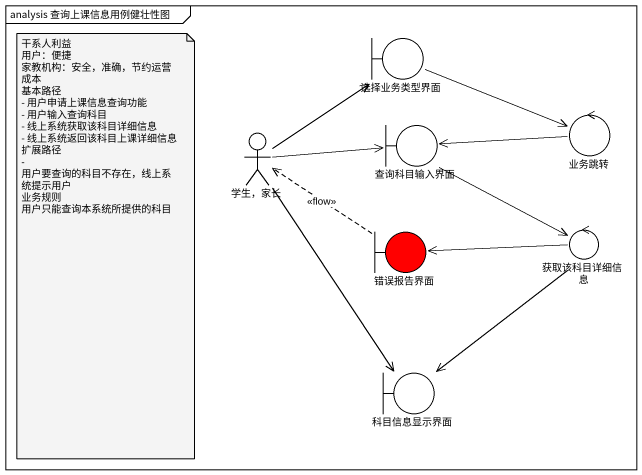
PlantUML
@startuml
mainframe analysis 查询上课信息用例健壮性图
boundary 选择业务类型界面
boundary 查询科目输入界面
control 业务跳转
actor "学生，家长" as 学生_家长
boundary 错误报告界面 #FF0000
control 获取该科目详细信息
boundary 科目信息显示界面
选择业务类型界面 -right-> 业务跳转
查询科目输入界面 --> 获取该科目详细信息
业务跳转 -left-> 查询科目输入界面
学生_家长 -up-> 选择业务类型界面
学生_家长 -right-> 查询科目输入界面
学生_家长 --> 科目信息显示界面
错误报告界面 .left.> 学生_家长 : <<flow>>
获取该科目详细信息 -left-> 错误报告界面
获取该科目详细信息 --> 科目信息显示界面
note as N1
  干系人利益
  用户：便捷
  家教机构：安全，准确，节约运营成本
  基本路径
  - 用户申请上课信息查询功能
  - 用户输入查询科目
  - 线上系统获取该科目详细信息
  - 线上系统返回该科目上课详细信息
  扩展路径
  - 用户要查询的科目不存在，线上系统提示用户
  业务规则
  用户只能查询本系统所提供的科目
end note
@enduml
